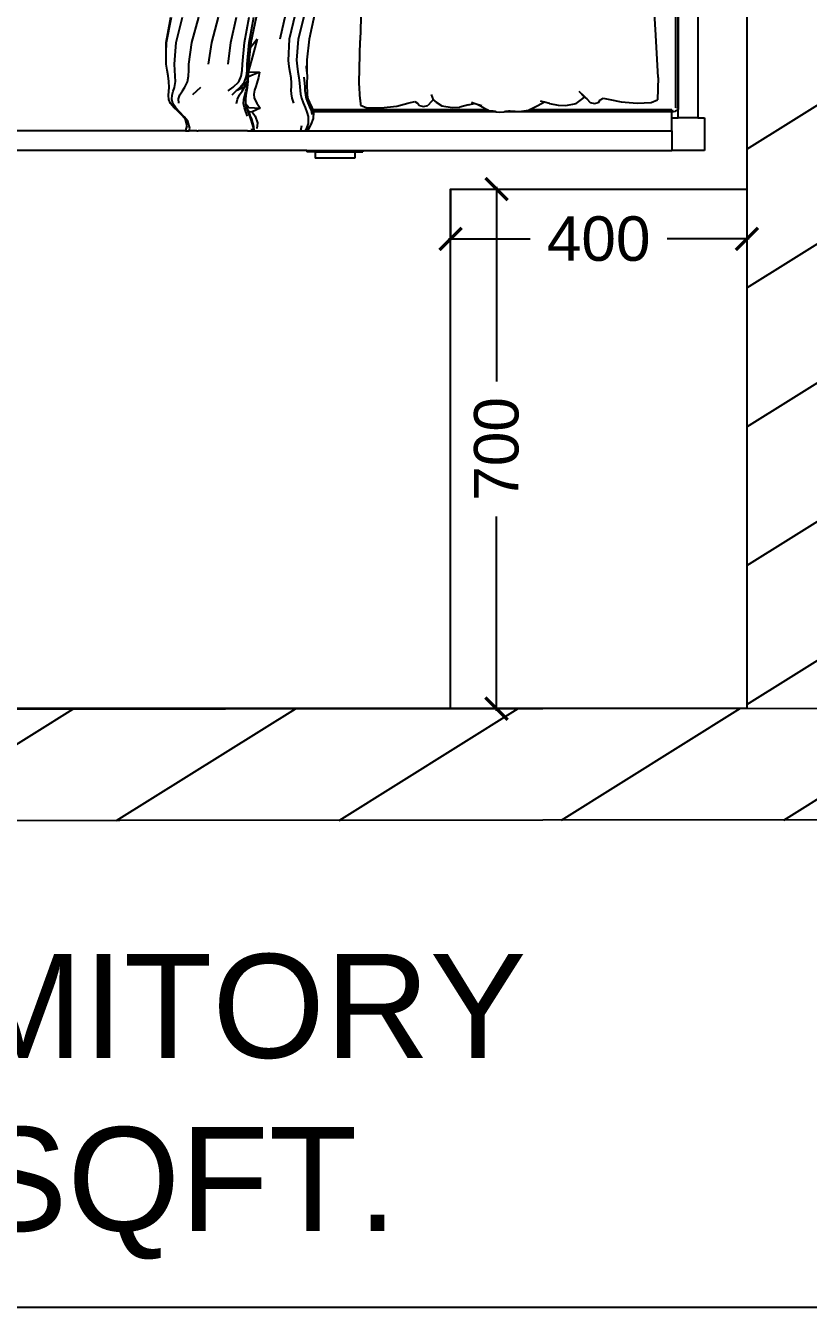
# Model space of a CAD drawing. Header units: millimetres. Extents: x 1464389 to 1998638, y -29162 to 256806.
# Drawn here: x 1527642 to 1528698, y 32403 to 34131 of the extents above; entities that cross this region are included whole.
import ezdxf

# ---------------------------------------------------------------- set-up
doc = ezdxf.new("R2010")
doc.units = ezdxf.units.MM
doc.header["$LTSCALE"] = 15
doc.header["$PDMODE"] = 35
doc.layers.get('0').update_dxf_attribs({"lineweight": 5})
for name, color, linetype in [('A-ELEV-XTHK', 2, 'Continuous'), ('Layer 1', 7, 'Continuous'), ('NEW WALL', 5, 'Continuous'), ('Text', 250, 'Continuous')]:
    doc.layers.add(name, color=color, linetype=linetype)
doc.layers.add('dimension', color=1, linetype='Continuous', lineweight=25)
doc.layers.add('Furnitures', color=7, linetype='Continuous', lineweight=25, true_color=0x753b00)
doc.styles.add('ARIAL', font='arial.ttf')
doc.dimstyles.new('SC-25', dxfattribs={"dimtxt": 60, "dimasz": 30, "dimexe": 0, "dimexo": 0, "dimgap": 25, "dimtad": 0, "dimdec": 0, "dimzin": 0, "dimdsep": 46, "dimtxsty": 'ARIAL', "dimblk": 'ARCHTICK', "dimcen": 0.09, "dimdle": 3, "dimclrd": 251, "dimclre": 251, "dimclrt": 1, "dimadec": 0, "dimazin": 0, "dimtfac": 1, "dimtdec": 0, "dimtofl": 0, "dimtmove": 0, "dimatfit": 2, "dimfxl": 100, "dimtolj": 1, "dimtzin": 0, "dimarcsym": 0})

# ---------------------------------------------------------------- blocks, each defined once
blk = doc.blocks.new('bunkbedplan')
at = {"layer": 'Furnitures'}
for p, q in [((109.03, 94.77), (109.03, 2.77)), ((112.03, 91.88), (112.03, 4.07)), ((112.08, 91.64), (112.08, 4.3)), ((112.48, 91.64), (112.48, 4.3)), ((115.48, 15.39), (115.94, 22.92)), ((160.43, 22.13), (160.65, 14.58)), ((167.65, 18.56), (168.45, 14.78)), ((169.16, 18.57), (170.11, 14.77)), ((170.57, 18.57), (171.48, 14.77)), ((172.08, 18.58), (172.95, 14.77)), ((176.54, 18.13), (177.35, 14.27)), ((177.61, 14.26), (176.9, 18.14)), ((178.34, 14.26), (177.61, 18.14)), ((180.42, 14.26), (179.56, 18.14)), ((183.31, 14.26), (182.3, 18.14)), ((186.37, 14.26), (185.31, 18.14)), ((188.77, 14.27), (187.83, 18.14)), ((190.25, 14.27), (189.48, 18.13)), ((190.28, 14.27), (189.61, 18.13)), ((115.1, 8.91), (115.48, 15.39)), ((160.82, 8.09), (160.65, 14.58)), ((168.45, 14.78), (168.8, 11.59)), ((170.11, 14.77), (170.38, 11.54)), ((171.48, 14.77), (171.67, 11.51)), ((176.38, 14.77), (177.44, 13.41)), ((176.38, 14.77), (177.27, 11.54)), ((177.35, 14.27), (177.44, 13.41)), ((177.61, 14.25), (177.61, 14.26)), ((177.92, 10.94), (177.61, 14.25)), ((178.66, 10.93), (178.34, 14.26)), ((180.84, 10.93), (180.42, 14.26)), ((183.82, 10.93), (183.31, 14.26)), ((186.85, 10.94), (186.37, 14.26)), ((189.05, 10.96), (188.77, 14.27)), ((190.28, 12.68), (190.25, 14.27)), ((190.28, 12.68), (190.28, 14.27)), ((177.44, 13.41), (177.7, 10.95)), ((190.32, 10.97), (190.28, 12.68)), ((168.78, 9.84), (168.76, 8.97)), ((168.8, 10.69), (168.78, 9.84)), ((168.8, 11.59), (168.8, 10.69)), ((168.9, 10.67), (168.86, 9.82)), ((170.29, 10.62), (170.16, 9.76)), ((170.38, 11.54), (170.29, 10.62)), ((171.55, 10.59), (171.39, 9.73)), ((171.67, 11.51), (171.55, 10.59)), ((177.27, 11.54), (177.52, 10.62)), ((177.52, 10.62), (177.72, 9.94)), ((177.71, 10.02), (177.7, 10.95)), ((177.72, 9.94), (177.71, 10.02)), ((177.73, 9.76), (177.72, 9.94)), ((177.94, 10), (177.92, 10.94)), ((178.03, 9.12), (177.94, 10)), ((178.68, 9.99), (178.66, 10.93)), ((178.82, 9.11), (178.68, 9.99)), ((186.86, 10.01), (186.85, 10.94)), ((186.9, 9.12), (186.86, 10.01)), ((188.91, 9.14), (188.99, 10.02)), ((188.99, 10.02), (189.05, 10.96)), ((190, 9.16), (190.17, 10.04)), ((190.17, 10.04), (190.32, 10.97)), ((115.1, 8.91), (115.22, 5.51)), ((160.65, 5.54), (160.82, 8.09)), ((168.76, 8.97), (168.78, 8.14)), ((168.78, 8.14), (168.78, 8.06)), ((168.78, 8.06), (168.78, 7.44)), ((169.16, 8.06), (169.13, 7.47)), ((169.25, 8.94), (169.16, 8.06)), ((169.91, 8.07), (169.87, 7.51)), ((170.02, 8.92), (169.91, 8.07)), ((170.16, 9.76), (170.02, 8.92)), ((171.24, 8.89), (171.18, 8.07)), ((171.18, 8.07), (171.2, 7.54)), ((171.39, 9.73), (171.24, 8.89)), ((177.73, 9.76), (176.05, 9.73)), ((176.05, 9.73), (177.74, 9.03)), ((176.05, 9.73), (176.19, 8.89)), ((176.19, 8.89), (176.42, 8.06)), ((176.42, 8.06), (176.62, 7.52)), ((177.73, 9.16), (177.73, 9.76)), ((177.75, 9.43), (177.73, 9.76)), ((177.74, 9.03), (177.73, 9.16)), ((177.74, 9.17), (177.75, 9.43)), ((177.74, 9.15), (177.74, 9.17)), ((177.75, 8.87), (177.74, 9.03)), ((177.76, 9.14), (177.75, 9.43)), ((177.76, 8.3), (177.75, 8.87)), ((177.78, 8.29), (177.75, 8.87)), ((177.93, 8.27), (177.76, 9.14)), ((177.85, 7.4), (177.76, 8.3)), ((177.94, 7.4), (177.78, 8.29)), ((177.78, 8.29), (178.31, 7.41)), ((178.31, 7.41), (177.93, 8.27)), ((177.93, 8.27), (178.97, 7.42)), ((178.33, 8.26), (178.03, 9.12)), ((178.97, 7.42), (178.33, 8.26)), ((179.21, 8.26), (178.82, 9.11)), ((180.04, 7.42), (179.21, 8.26)), ((187.06, 8.27), (186.9, 9.12)), ((187.44, 7.41), (187.06, 8.27)), ((188.9, 8.28), (188.91, 9.14)), ((189.04, 7.4), (188.9, 8.28)), ((189.85, 7.39), (189.87, 8.29)), ((189.87, 8.29), (190, 9.16)), ((126.3, 5.94), (125.99, 5.63)), ((126.36, 5.92), (125.99, 5.63)), ((126.34, 5.98), (126.3, 5.94)), ((126.78, 6.43), (126.34, 5.98)), ((126.34, 5.98), (126.34, 5.96)), ((126.36, 5.92), (127.18, 6.75)), ((126.8, 5.53), (126.36, 5.92)), ((149.8, 6.33), (149.47, 5.49)), ((168.73, 6.21), (168.63, 5.65)), ((168.77, 6.82), (168.73, 6.21)), ((168.78, 7.44), (168.77, 6.82)), ((169.02, 6.27), (168.89, 5.69)), ((169.09, 6.87), (169.02, 6.27)), ((169.13, 7.47), (169.09, 6.87)), ((169.75, 6.34), (169.62, 5.73)), ((169.83, 6.93), (169.75, 6.34)), ((169.87, 7.51), (169.83, 6.93)), ((171.21, 6.4), (171.1, 5.77)), ((171.2, 7.54), (171.23, 6.98)), ((171.23, 6.98), (171.21, 6.4)), ((176.62, 7.52), (176.81, 6.96)), ((176.81, 6.96), (176.9, 6.37)), ((176.9, 6.37), (176.83, 5.75)), ((177.96, 6.8), (177.85, 7.4)), ((178.12, 6.81), (177.94, 7.4)), ((178.07, 6.17), (177.96, 6.8)), ((178.15, 5.55), (178.07, 6.17)), ((178.3, 6.2), (178.12, 6.81)), ((178.43, 5.57), (178.3, 6.2)), ((178.69, 6.84), (178.31, 7.41)), ((178.31, 7.41), (179.58, 6.86)), ((179.08, 6.24), (178.69, 6.84)), ((179.58, 6.86), (178.97, 7.42)), ((179.4, 5.62), (179.08, 6.24)), ((180.23, 6.28), (179.58, 6.86)), ((180.83, 6.88), (180.04, 7.42)), ((185.6, 6.88), (184.98, 7.42)), ((186.24, 6.31), (185.6, 6.88)), ((187.82, 6.85), (187.44, 7.41)), ((188.19, 6.27), (187.82, 6.85)), ((188.43, 5.65), (188.19, 6.27)), ((189.22, 6.83), (189.04, 7.4)), ((189.39, 6.23), (189.22, 6.83)), ((189.45, 5.61), (189.39, 6.23)), ((189.9, 6.8), (189.85, 7.39)), ((189.88, 5.56), (189.94, 6.18)), ((189.94, 6.18), (189.9, 6.8)), ((112.03, 4.07), (112.08, 3.99)), ((112.03, 2.77), (112.03, 4.07)), ((112.26, 3.86), (112.08, 3.99)), ((112.26, 4.3), (112.28, 4.17)), ((113.03, 3.99), (134.74, 3.99)), ((116.16, 5.08), (115.22, 5.51)), ((118.33, 5), (116.16, 5.08)), ((120.76, 5.18), (118.33, 5)), ((122.47, 5.55), (120.76, 5.18)), ((123.52, 5.77), (122.47, 5.55)), ((123.95, 5.5), (123.52, 5.77)), ((124.22, 5.11), (123.95, 5.5)), ((124.82, 4.96), (124.22, 5.11)), ((125.48, 5.11), (124.82, 4.96)), ((125.99, 5.63), (125.48, 5.11)), ((127.63, 4.94), (126.8, 5.53)), ((129.21, 4.64), (127.63, 4.94)), ((130.37, 4.66), (129.21, 4.64)), ((131.69, 4.93), (130.37, 4.66)), ((131.69, 4.93), (132.48, 5.13)), ((132.48, 5.13), (133.1, 5.28)), ((132.48, 5.13), (133.51, 4.57)), ((133.51, 4.57), (134.74, 3.99)), ((134.74, 3.99), (134.84, 3.95)), ((134.84, 3.95), (135, 3.88)), ((141.2, 3.99), (140.93, 3.84)), ((142.36, 4.65), (141.2, 3.99)), ((141.2, 3.99), (167.9, 3.99)), ((142.04, 4.58), (142.6, 4.75)), ((142.6, 4.75), (142.36, 4.65)), ((142.6, 4.75), (143.25, 4.96)), ((143.25, 4.96), (143.65, 5.09)), ((144.12, 4.71), (143.25, 4.96)), ((144.12, 4.71), (145.43, 4.39)), ((146.59, 4.32), (145.43, 4.39)), ((148.17, 4.57), (146.59, 4.32)), ((149.02, 5.12), (148.17, 4.57)), ((149.47, 5.49), (149.02, 5.12)), ((149.77, 5.24), (149.47, 5.49)), ((149.77, 5.24), (150.32, 4.65)), ((149.86, 5.16), (149.77, 5.24)), ((150.98, 4.48), (150.32, 4.65)), ((150.32, 4.65), (150.32, 4.65)), ((151.58, 4.61), (150.98, 4.48)), ((151.87, 4.99), (151.58, 4.61)), ((152.31, 5.24), (151.87, 4.99)), ((153.35, 4.98), (152.31, 5.24)), ((155.05, 4.55), (153.35, 4.98)), ((157.47, 4.28), (155.05, 4.55)), ((159.64, 4.28), (157.47, 4.28)), ((160.6, 4.68), (159.64, 4.28)), ((160.65, 5.54), (160.6, 4.68)), ((167.9, 3.99), (167.83, 3.77)), ((167.93, 4.09), (167.9, 3.99)), ((168.16, 4.58), (167.93, 4.09)), ((168.42, 5.09), (168.16, 4.58)), ((168.4, 4.45), (168.16, 3.86)), ((168.66, 5.05), (168.4, 4.45)), ((168.63, 5.65), (168.42, 5.09)), ((168.89, 5.69), (168.66, 5.05)), ((169.08, 4.31), (168.8, 3.61)), ((169.37, 5.02), (169.08, 4.31)), ((169.62, 5.73), (169.37, 5.02)), ((171.1, 5.77), (170.82, 4.99)), ((176.47, 4.99), (175.93, 4.2)), ((177.68, 4.33), (175.93, 4.2)), ((175.93, 4.2), (177.14, 3.65)), ((176.83, 5.75), (176.47, 4.99)), ((178.11, 4.9), (177.68, 4.33)), ((177.68, 4.33), (177.93, 4.24)), ((177.73, 3.73), (177.88, 4.11)), ((177.76, 3.88), (177.88, 4.11)), ((177.79, 3.69), (178.01, 4.31)), ((177.88, 4.11), (177.93, 4.24)), ((177.93, 4.24), (177.96, 4.31)), ((177.96, 4.31), (178.11, 4.9)), ((178.01, 4.31), (178.14, 4.92)), ((178.11, 4.91), (178.15, 5.45)), ((178.11, 4.9), (178.11, 4.91)), ((178.13, 3.64), (178.35, 4.29)), ((178.14, 4.92), (178.15, 5.45)), ((178.15, 5.45), (178.15, 5.55)), ((178.35, 4.29), (178.46, 4.94)), ((178.46, 4.94), (178.43, 5.57)), ((179.53, 4.96), (179.4, 5.62)), ((188.19, 3.6), (188.82, 4.28)), ((188.39, 4.98), (188.43, 5.65)), ((188.49, 3.7), (189.12, 4.31)), ((188.82, 4.28), (189.28, 4.96)), ((189.12, 4.31), (189.62, 4.93)), ((189.28, 4.96), (189.45, 5.61)), ((189.62, 4.93), (189.88, 5.56)), ((108.03, 2.77), (108.03, -2.23)), ((109.03, 2.77), (108.03, 2.77)), ((109.03, 2.77), (112.03, 2.77)), ((113.03, 2.77), (112.03, 2.77)), ((112.26, 3.86), (112.28, 3.88)), ((112.26, 3.86), (112.48, 3.77)), ((112.75, 3.7), (112.48, 3.77)), ((113.03, 3.68), (112.75, 3.7)), ((113.03, 3.86), (112.79, 3.88)), ((113.03, 3.77), (135.63, 3.77)), ((113.03, 3.7), (135.96, 3.7)), ((113.03, 3.68), (113.03, 3.7)), ((113.03, 3.68), (136.07, 3.68)), ((113.03, 2.77), (113.03, 3.68)), ((113.03, 0.77), (113.03, 2.77)), ((135, 3.88), (135.63, 3.77)), ((135.63, 3.77), (135.96, 3.7)), ((135.96, 3.7), (136.07, 3.68)), ((136.07, 3.68), (136.24, 3.65)), ((136.24, 3.65), (136.66, 3.68)), ((136.66, 3.68), (136.94, 3.7)), ((136.66, 3.68), (138.63, 3.68)), ((136.94, 3.7), (137.74, 3.77)), ((136.94, 3.7), (138.46, 3.7)), ((137.74, 3.77), (137.87, 3.78)), ((137.74, 3.77), (137.96, 3.77)), ((137.96, 3.77), (137.87, 3.78)), ((138.46, 3.7), (137.96, 3.77)), ((138.63, 3.68), (138.46, 3.7)), ((139.35, 3.59), (138.63, 3.68)), ((139.86, 3.68), (139.35, 3.59)), ((139.98, 3.7), (139.86, 3.68)), ((139.86, 3.68), (167.81, 3.68)), ((140.33, 3.77), (139.98, 3.7)), ((139.98, 3.7), (167.82, 3.7)), ((140.44, 3.78), (140.33, 3.77)), ((140.33, 3.77), (167.83, 3.77)), ((140.44, 3.78), (140.93, 3.84)), ((167.81, 3.68), (167.78, 3.59)), ((167.78, 3.59), (167.86, 2.66)), ((167.82, 3.7), (167.81, 3.68)), ((167.83, 3.77), (167.82, 3.7)), ((167.86, 2.66), (168.2, 1.73)), ((168.16, 3.86), (168.02, 3.27)), ((168.8, 3.61), (168.62, 2.93)), ((168.62, 2.93), (168.62, 1.88)), ((176.7, 3), (176.36, 1.98)), ((176.36, 1.98), (176.43, 1.1)), ((177.14, 3.65), (176.7, 3)), ((176.92, 1.42), (177.22, 2.55)), ((176.96, 1.26), (177.29, 2.44)), ((177.68, 3.71), (177.14, 3.65)), ((177.22, 2.55), (177.45, 3.12)), ((177.29, 2.44), (177.54, 3.07)), ((177.45, 3.12), (177.5, 3.29)), ((177.45, 3.12), (177.47, 3.15)), ((177.47, 3.15), (177.73, 3.73)), ((177.5, 3.29), (177.68, 3.71)), ((177.54, 3.07), (177.79, 3.69)), ((177.68, 3.71), (177.76, 3.88)), ((177.85, 2.98), (178.13, 3.64)), ((186.67, 1.15), (187.01, 2.25)), ((187.01, 2.25), (187.53, 2.91)), ((187.07, 1.51), (187.35, 2.51)), ((187.35, 2.51), (187.85, 3.1)), ((187.53, 2.91), (188.19, 3.6)), ((187.85, 3.1), (188.49, 3.7)), ((113.03, 0.77), (113.03, -2.23)), ((168.73, 0.77), (113.03, 0.77)), ((168.2, 1.73), (168.62, 0.96)), ((168.43, 1.36), (168.77, 0.77)), ((168.62, 1.88), (168.91, 1)), ((168.62, 0.96), (168.71, 0.82)), ((168.71, 0.82), (168.69, 0.86)), ((168.71, 0.8), (168.71, 0.82)), ((168.73, 0.77), (168.71, 0.8)), ((168.73, 0.77), (168.77, 0.77)), ((169.05, 0.77), (168.77, 0.77)), ((168.91, 1), (169.05, 0.77)), ((169.75, 0.77), (169.05, 0.77)), ((169.61, 1.51), (169.75, 0.77)), ((176.84, 0.77), (169.75, 0.77)), ((176.84, 0.77), (176.92, 1.42)), ((176.84, 0.77), (176.88, 0.77)), ((176.88, 0.77), (176.96, 1.26)), ((177.15, 0.77), (176.88, 0.77)), ((177.15, 0.77), (177.21, 1.09)), ((177.88, 0.77), (177.15, 0.77)), ((177.88, 0.77), (177.89, 0.82)), ((177.88, 0.77), (185.41, 0.77)), ((185.41, 0.77), (185.41, 0.77)), ((185.44, 0.77), (185.41, 0.77)), ((185.44, 0.78), (185.44, 0.77)), ((185.59, 0.77), (185.44, 0.77)), ((185.58, 0.8), (185.59, 0.77)), ((185.59, 0.77), (186.78, 0.77)), ((186.78, 0.77), (186.67, 1.15)), ((187.33, 0.77), (186.78, 0.77)), ((187.32, 0.81), (187.07, 1.51)), ((187.36, 0.77), (187.32, 0.81)), ((187.33, 0.77), (187.32, 0.81)), ((187.36, 0.77), (187.33, 0.77)), ((187.36, 0.77), (269.03, 0.77)), ((108.03, -2.23), (113.03, -2.23)), ((160.25, -2.23), (113.03, -2.23)), ((160.25, -2.23), (160.25, -2.43)), ((168.78, -2.23), (160.25, -2.23)), ((161.46, -2.43), (160.25, -2.43)), ((161.46, -2.43), (161.46, -3.43)), ((167.52, -2.43), (161.46, -2.43)), ((161.46, -3.43), (167.52, -3.43)), ((167.52, -2.43), (167.52, -3.43)), ((167.52, -2.43), (168.78, -2.43)), ((168.78, -2.23), (254.59, -2.23)), ((168.78, -2.23), (168.78, -2.43))]:
    blk.add_line(p, q, dxfattribs=at)
blk = doc.blocks.new('_ArchTick')
at = {"color": 0, "linetype": 'ByBlock', "const_width": 0.15}
blk.add_lwpolyline([(-0.5, -0.5), (0.5, 0.5)], dxfattribs=at)
blk = doc.blocks.new('*D1496')
at = {"layer": 'Defpoints', "color": 0, "ltscale": 0.25, "transparency": 16777216}
for p in [(1528614.7, 34917.8), (1526659.2, 33210.7), (1528614.7, 33210.7)]:
    blk.add_point(p, dxfattribs=at)
at = {"layer": 'dimension', "color": 251, "lineweight": -2, "ltscale": 0.25, "transparency": 16777216}
for p, q in [((1526659.2, 34920.8), (1526659.2, 34176)), ((1528614.7, 34917.8), (1526659.2, 34917.8)), ((1526659.2, 33207.7), (1526659.2, 33952.5)), ((1528614.7, 33210.7), (1526659.2, 33210.7))]:
    blk.add_line(p, q, dxfattribs=at)
at = {"layer": 'dimension', "color": 251, "lineweight": -2, "ltscale": 0.25, "transparency": 16777216, "xscale": 30, "yscale": 30, "zscale": 30}
for p, rotation in [((1526659.2, 34917.8), 90), ((1526659.2, 33210.7), 270)]:
    blk.add_blockref('_ArchTick', p, dxfattribs=dict(at, rotation=rotation))
at = {"layer": 'dimension', "color": 1, "ltscale": 0.25, "transparency": 16777216, "insert": (1526659.2, 34064.3), "char_height": 60, "attachment_point": 5, "rotation": 90, "style": 'ARIAL'}
blk.add_mtext('\\A1;1707', dxfattribs=at)
blk = doc.blocks.new('*D2090')
at = {"layer": 'Defpoints', "color": 0, "ltscale": 0.25, "transparency": 16777216}
for p in [(1528215.2, 33910.8), (1528614.7, 33910.8), (1528215.2, 33843.7)]:
    blk.add_point(p, dxfattribs=at)
at = {"layer": 'dimension', "color": 251, "lineweight": -2, "ltscale": 0.25, "transparency": 16777216}
for p, q in [((1528215.2, 33910.8), (1528215.2, 33843.7)), ((1528614.7, 33910.8), (1528614.7, 33843.7)), ((1528212.2, 33843.7), (1528322.6, 33843.7)), ((1528617.7, 33843.7), (1528507.3, 33843.7))]:
    blk.add_line(p, q, dxfattribs=at)
at = {"layer": 'dimension', "color": 251, "lineweight": -2, "ltscale": 0.25, "transparency": 16777216, "xscale": 30, "yscale": 30, "zscale": 30, "rotation": 180}
blk.add_blockref('_ArchTick', (1528215.2, 33843.7), dxfattribs=at)
at = {"layer": 'dimension', "color": 251, "lineweight": -2, "ltscale": 0.25, "transparency": 16777216, "xscale": 30, "yscale": 30, "zscale": 30}
blk.add_blockref('_ArchTick', (1528614.7, 33843.7), dxfattribs=at)
at = {"layer": 'dimension', "color": 1, "ltscale": 0.25, "transparency": 16777216, "insert": (1528414.9, 33843.7), "char_height": 60, "attachment_point": 5, "style": 'ARIAL'}
blk.add_mtext('\\A1;400', dxfattribs=at)
blk = doc.blocks.new('*D2091')
at = {"layer": 'Defpoints', "color": 0, "ltscale": 0.25, "transparency": 16777216}
for p in [(1528215.2, 33910.8), (1528216, 33210.3), (1528277.2, 33210.3)]:
    blk.add_point(p, dxfattribs=at)
at = {"layer": 'dimension', "color": 251, "lineweight": -2, "ltscale": 0.25, "transparency": 16777216}
for p, q in [((1528215.2, 33910.8), (1528277.2, 33910.8)), ((1528277.2, 33913.8), (1528277.2, 33651.5)), ((1528277.2, 33207.3), (1528277.2, 33469.6)), ((1528216, 33210.3), (1528277.2, 33210.3))]:
    blk.add_line(p, q, dxfattribs=at)
at = {"layer": 'dimension', "color": 251, "lineweight": -2, "ltscale": 0.25, "transparency": 16777216, "xscale": 30, "yscale": 30, "zscale": 30}
for p, rotation in [((1528277.2, 33910.8), 90), ((1528277.2, 33210.3), 270)]:
    blk.add_blockref('_ArchTick', p, dxfattribs=dict(at, rotation=rotation))
at = {"layer": 'dimension', "color": 1, "ltscale": 0.25, "transparency": 16777216, "insert": (1528277.2, 33560.5), "char_height": 60, "attachment_point": 5, "rotation": 90, "style": 'ARIAL'}
blk.add_mtext('\\A1;700', dxfattribs=at)

msp = doc.modelspace()

# ---------------------------------------------------------------- hatches: boundary and pattern name
at = {"layer": 'Layer 1', "ltscale": 0.25}
h = msp.add_hatch(dxfattribs=at)
h.set_pattern_fill('ANSI31', color=8, scale=50, angle=347)
h.set_pattern_definition([(32, (2468651.29, -159423.74), (-84.124683, 134.627635), [])])
h.paths.add_polyline_path([(1528764.7, 34996.7), (1525576.9, 34996.7), (1525576.9, 33208.5), (1525403.8, 33208.5), (1525403.8, 33058.5), (1525726.9, 33058.5), (1525726.9, 33117.5), (1525726.9, 33117.5), (1525726.9, 33217.6), (1525726.9, 34917.8), (1528614.7, 34917.8), (1528614.7, 33210.7), (1528764.7, 33210.9)])
h.paths.add_polyline_path([(1530051.3, 33061.2), (1530051.3, 33212.4), (1526627.7, 33208.5), (1526627.7, 33117.5), (1526627.6, 33058.5)])
h.paths.add_polyline_path([(1525726.9, 35517.8), (1525576.9, 35517.8), (1525576.9, 34996.7), (1528764.7, 34996.7), (1528764.7, 35367.8), (1530051.3, 35367.8), (1530051.3, 35517.8), (1528614.7, 35517.8), (1528614.7, 35067.8), (1525726.9, 35067.8)])

# ---------------------------------------------------------------- linework, layer by layer
at = {"layer": 'A-ELEV-XTHK', "ltscale": 0.25}
msp.add_lwpolyline([(1530051.3, 32403), (1525403.8, 32403), (1525403.8, 35919.4), (1530051.3, 35919.4)], close=True, dxfattribs=at)
at = {"layer": 'Layer 1', "ltscale": 0.25}
msp.add_lwpolyline([(1528614.7, 33210.7), (1528215.2, 33210.7), (1528215.2, 33910.8), (1528614.7, 33910.8)], close=True, dxfattribs=at)
at = {"layer": 'NEW WALL'}
msp.add_line((1528614.7, 34917.8), (1528614.7, 33210.7), dxfattribs=at)
msp.add_lwpolyline([(1530051.3, 33061.2), (1526627.6, 33058.5), (1526627.6, 33208.5), (1530051.3, 33212.4)], dxfattribs=at)

# ---------------------------------------------------------------- block references
at = {"layer": 'Furnitures', "xscale": -8.823529411764703, "yscale": 8.823529411764703, "zscale": 8.823529411764703}
msp.add_blockref('bunkbedplan', (1529510.8, 33982.7), dxfattribs=at)

# ---------------------------------------------------------------- texts
at = {"layer": 'Text', "ltscale": 0.25, "insert": (1526726.7, 32467.6), "char_height": 140, "attachment_point": 7, "style": 'ARIAL'}
msp.add_mtext_dynamic_manual_height_columns('\\pxqc,t5;DORMITORY\\P51 SQFT.', width=1986.674, gutter_width=250, heights=[0], dxfattribs=at)

# ---------------------------------------------------------------- dimensions: what is measured, and where the dimension line sits
at = {"layer": 'dimension', "ltscale": 0.25}
dim = msp.add_linear_dim(base=(1526659.2, 33210.7), p1=(1528614.7, 34917.8), p2=(1528614.7, 33210.7), angle=270, dimstyle='SC-25', dxfattribs=at)
dim.commit()
dim.dimension.update_dxf_attribs({"geometry": '*D1496', "text_midpoint": (1526659.2, 34064.3), "dimtype": 160})
for base, p1, p2, angle, picture, middle in [((1528277.1701, 33210.2741), (1528215.1773, 33910.7595), (1528215.9738, 33210.2741), 270, '*D2091', (1528277.1701, 33560.5168)), ((1528215.1773, 33843.6609), (1528614.6999, 33910.7595), (1528215.1773, 33910.7595), 180, '*D2090', (1528414.9386, 33843.6609))]:
    dim = msp.add_linear_dim(base=base, p1=p1, p2=p2, angle=angle, dimstyle='SC-25', dxfattribs=at)
    dim.commit()
    dim.dimension.update_dxf_attribs({"geometry": picture, "text_midpoint": middle})

doc.saveas('drawing.dxf')
